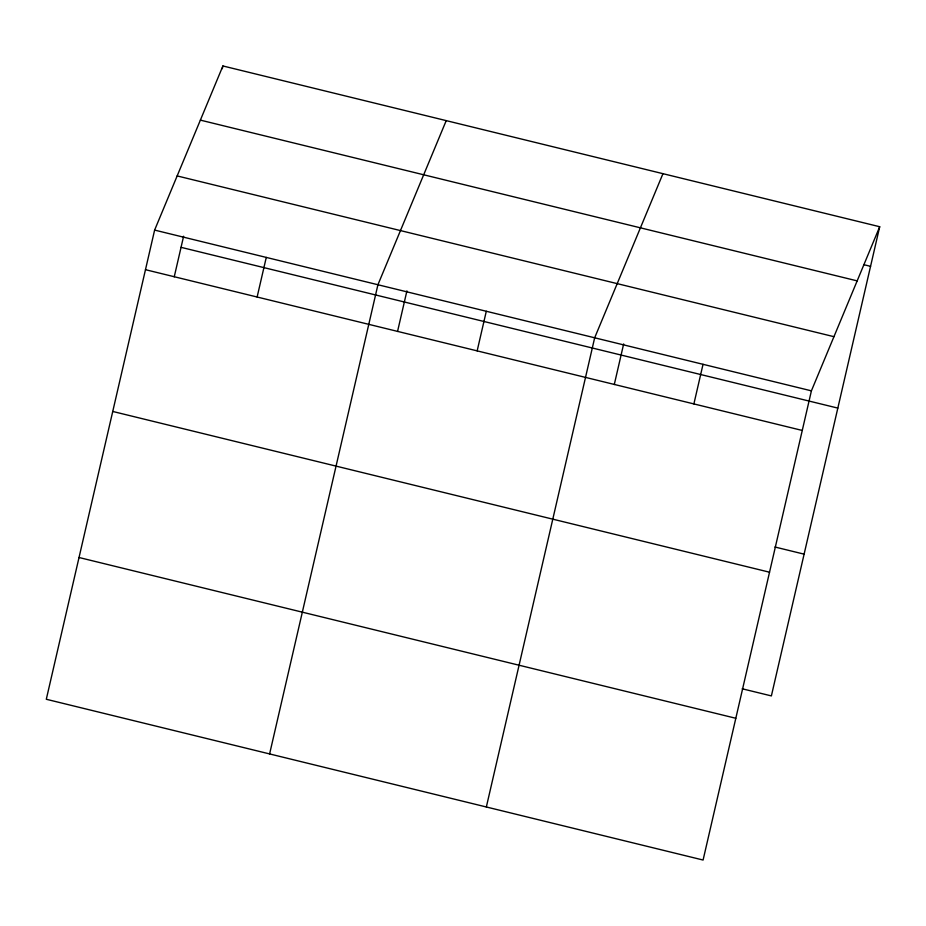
<?xml version="1.0" encoding="UTF-8"?>
<svg xmlns="http://www.w3.org/2000/svg" width="926" height="926" viewBox="0 0 926 926"><rect width="100%" height="100%" fill="white"/><g stroke="black" fill="none" stroke-linecap="round" stroke-linejoin="round"><path stroke-width="1.39" d="M154.619 230.088L46.3 699.269L703.089 860.034L811.408 390.841L879.7 226.731L222.911 65.966L154.619 230.088L811.408 390.841M174.238 276.828L183.614 236.223M222.286 68.698L222.911 65.966M257.127 297.014L266.271 257.416M269.605 753.938L377.924 284.745L446.228 120.623M397.543 331.485L406.919 290.88M477.156 350.873L486.3 311.263M486.347 806.986L594.666 337.793L662.958 173.671M614.285 384.533L623.661 343.928M693.887 403.921L703.031 364.312M879.7 226.731L771.381 695.912L742.201 688.782M863.611 264.639L870.556 266.329M200.375 120.125L857.163 280.879M177.155 175.928L833.944 336.682M181.045 247.335L837.822 408.1M145.475 269.686L802.263 430.451M774.935 547.011L804.104 554.153M112.752 411.457L769.529 572.21M79.034 557.51L735.811 718.275"/></g></svg>
